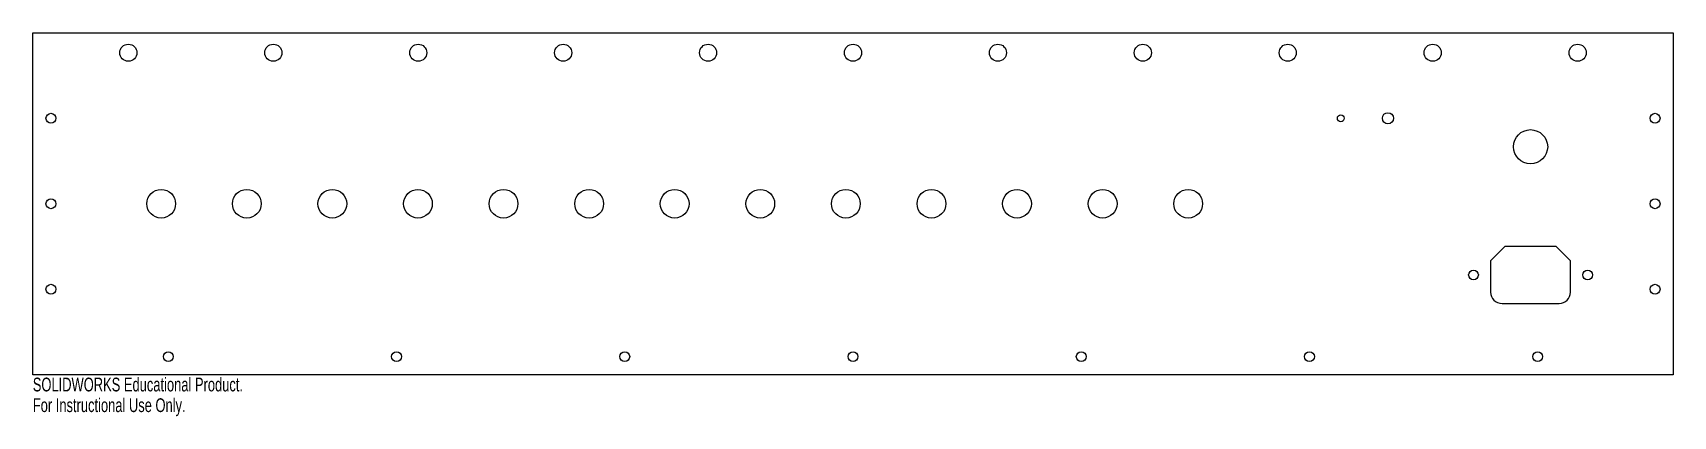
# Model space of a CAD drawing. Header units: millimetres. Extents: x -288 to 287, y -75 to 60.
import ezdxf

# ---------------------------------------------------------------- set-up
doc = ezdxf.new("R2010")
doc.units = ezdxf.units.MM
doc.styles.add('SLDTEXTSTYLE0', font='TXT', dxfattribs={"width": 0.7})

msp = doc.modelspace()

# ---------------------------------------------------------------- linework, layer by layer
at = {"color": 7, "linetype": 'Continuous', "lineweight": 25}
for p, q in [((-287.5, -60), (-287.5, 60)), ((-287.5, 60), (287.5, 60)), ((287.5, 60), (287.5, -60)), ((223.5, -20), (228.5, -15)), ((246.5, -15), (228.5, -15)), ((246.5, -15), (251.5, -20)), ((223.5, -20), (223.5, -31)), ((251.5, -31), (251.5, -20)), ((227.5, -35), (247.5, -35)), ((287.5, -60), (-287.5, -60))]:
    msp.add_line(p, q, dxfattribs=at)
for centre, radius in [((-254, 53), 3), ((-203.2, 53), 3), ((-152.4, 53), 3), ((-101.6, 53), 3), ((-50.8, 53), 3), ((0, 53), 3), ((50.8, 53), 3), ((101.6, 53), 3), ((152.4, 53), 3), ((203.2, 53), 3), ((254, 53), 3), ((-281.15, 30), 1.73), ((170.99, 30), 1.2), ((187.5, 30), 1.95), ((281.15, 30), 1.73), ((237.5, 20), 6), ((-281.15, 0), 1.73), ((-242.5, 0), 5.04), ((-212.5, 0), 5.04), ((-182.5, 0), 5.04), ((-152.5, 0), 5.04), ((-122.5, 0), 5.04), ((-92.5, 0), 5.04), ((-62.5, 0), 5.04), ((-32.5, 0), 5.04), ((-2.5, 0), 5.04), ((27.5, 0), 5.04), ((57.5, 0), 5.04), ((87.5, 0), 5.04), ((117.5, 0), 5.04), ((281.15, 0), 1.73), ((-281.15, -30), 1.73), ((217.5, -25), 1.7), ((257.5, -25), 1.7), ((281.15, -30), 1.73), ((-240, -53.65), 1.73), ((-160, -53.65), 1.73), ((-80, -53.65), 1.73), ((0, -53.65), 1.73), ((80, -53.65), 1.73), ((160, -53.65), 1.73), ((240, -53.65), 1.73)]:
    msp.add_circle(centre, radius, dxfattribs=at)
for centre, start, end in [((227.5, -31), 180, 270), ((247.5, -31), 270, 0)]:
    msp.add_arc(centre, 4, start, end, dxfattribs=at)

# ---------------------------------------------------------------- texts
at = {"color": 7, "linetype": 'Continuous', "char_height": 4.8336, "attachment_point": 1, "style": 'SLDTEXTSTYLE0'}
for s, insert in [('SOLIDWORKS Educational Product.', (-287.5, -61.02)), ('For Instructional Use Only.', (-287.5, -68.27))]:
    msp.add_mtext(s, dxfattribs=dict(at, insert=insert))

doc.saveas('drawing.dxf')
